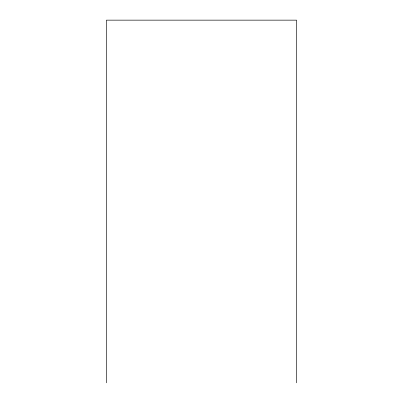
<?xml version="1.0" encoding="UTF-8"?>
<svg xmlns="http://www.w3.org/2000/svg" width="403" height="403" viewBox="0 0 403 403"><rect width="100%" height="100%" fill="white"/><g stroke="black" fill="none" stroke-linecap="round" stroke-linejoin="round"><path stroke-width="0.6" d="M296.608 382.85L296.608 20.15L106.392 20.15L106.392 382.85"/></g></svg>
